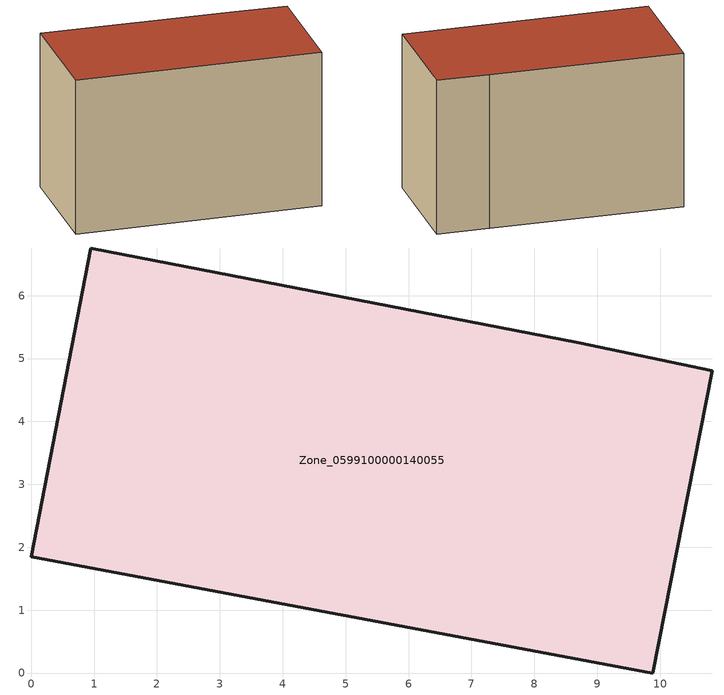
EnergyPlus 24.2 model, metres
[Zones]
Zone_0599100000140055
 floor ground (C_G): 9.89,0 0,1.85 0.95,6.76 8.71,5.25 10.83,4.8 z0
 wall outside (C_F): 0,1.85 9.89,0 10.83,4.8 8.71,5.25 0.95,6.76 0,1.85 z0:6.52
 roof outside (C_R): 10.83,4.8 8.71,5.25 0.95,6.76 0,1.85 9.89,0 z6.52
[BUILDING]
Pand.0599100000140055: North Axis=0; Terrain=City; Loads Convergence Tolerance Value=0.04; Temperature Convergence Tolerance Value=0.4; Solar Distribution=FullExterior; Maximum Number of Warmup Days=25; Minimum Number of Warmup Days=1
[Site:Location]
Rotterdam.The.Hague.AP_ZH_NLD Design_Conditions: Latitude=51.96; Longitude=4.45; Time Zone=1; Elevation=-4.5
[SITE:GROUNDTEMPERATURE:BUILDINGSURFACE]
18, 18, 18, 18, 18, 18, 18, 18, 18, 18, 18, 18
[MATERIAL] Thermal Absorptance=0.9; Solar Absorptance=0.7; Visible Absorptance=0.7
Name | Roughness | Thickness | Conductivity | Density | Specific Heat
G.TI.1946 | MediumSmooth | 0.15 | 1 | 540 | 1210
F.TI.1946 | Rough | 0.3 | 0.857143 | 1920 | 840
R.TI.1946 | MediumRough | 0.2 | 0.1 | 1500 | 1000
[CONSTRUCTION]
C_G: G.TI.1946
C_F: F.TI.1946
C_R: R.TI.1946
[ZONE]
Zone_0599100000140055: Type=1; Multiplier=1; Ceiling Height=Autocalculate; Volume=Autocalculate; Floor Area=autocalculate; Part of Total Floor Area=Yes
[ZONEINFILTRATION:DESIGNFLOWRATE]
Infil_Zone_0599100000140055: Zone or ZoneList or Space or SpaceList=Zone_0599100000140055; Schedule=AlwaysOn; Design Flow Rate Calculation Method=Flow/Area; Flow Rate per Floor Area=0.003; Constant Term Coefficient=1; Temperature Term Coefficient=0; Velocity Term Coefficient=0; Velocity Squared Term Coefficient=0
[HVACTEMPLATE:ZONE:IDEALLOADSAIRSYSTEM]
Zone_0599100000140055: Maximum Heating Supply Air Temperature=50; Minimum Cooling Supply Air Temperature=13; Maximum Heating Supply Air Humidity Ratio=0.0156; Minimum Cooling Supply Air Humidity Ratio=0.0077; Heating Limit=NoLimit; Cooling Limit=NoLimit; Dehumidification Control Type=ConstantSensibleHeatRatio; Cooling Sensible Heat Ratio=0.7; Dehumidification Setpoint=60; Humidification Control Type=None; Humidification Setpoint=30; Outdoor Air Method=None; Outdoor Air Flow Rate per Person=0.00944; Outdoor Air Flow Rate per Zone Floor Area=0; Outdoor Air Flow Rate per Zone=0; Demand Controlled Ventilation Type=None; Outdoor Air Economizer Type=NoEconomizer; Heat Recovery Type=None; Sensible Heat Recovery Effectiveness=0.7; Latent Heat Recovery Effectiveness=0.65
[ZONECONTROL:THERMOSTAT]
ThermostatControl_Zone_0599100000140055: Zone or ZoneList=Zone_0599100000140055; Control Type Schedule=DualSetpointControlType; Control 1=Thermostat_Zone_0599100000140055; Temperature Difference Between Cutout And Setpoint=0
[THERMOSTATSETPOINT:DUALSETPOINT]
Thermostat_Zone_0599100000140055: Heating Setpoint Temperature Schedule=HeatingSetpoint_Zone_0599100000140055; Cooling Setpoint Temperature Schedule=CoolingSetpoint_Zone_0599100000140055
[SCHEDULE:COMPACT]
HeatingSetpoint_Zone_0599100000140055: Through: 12/31, For: AllDays, Until: 24:00, 21
CoolingSetpoint_Zone_0599100000140055: Through: 12/31, For: AllDays, Until: 24:00, 24
DualSetpointControlType: Through: 12/31, For: AllDays, Until: 24:00, 4
AlwaysOn: Through: 12/31, For: AllDays, Until: 24:00, 1
